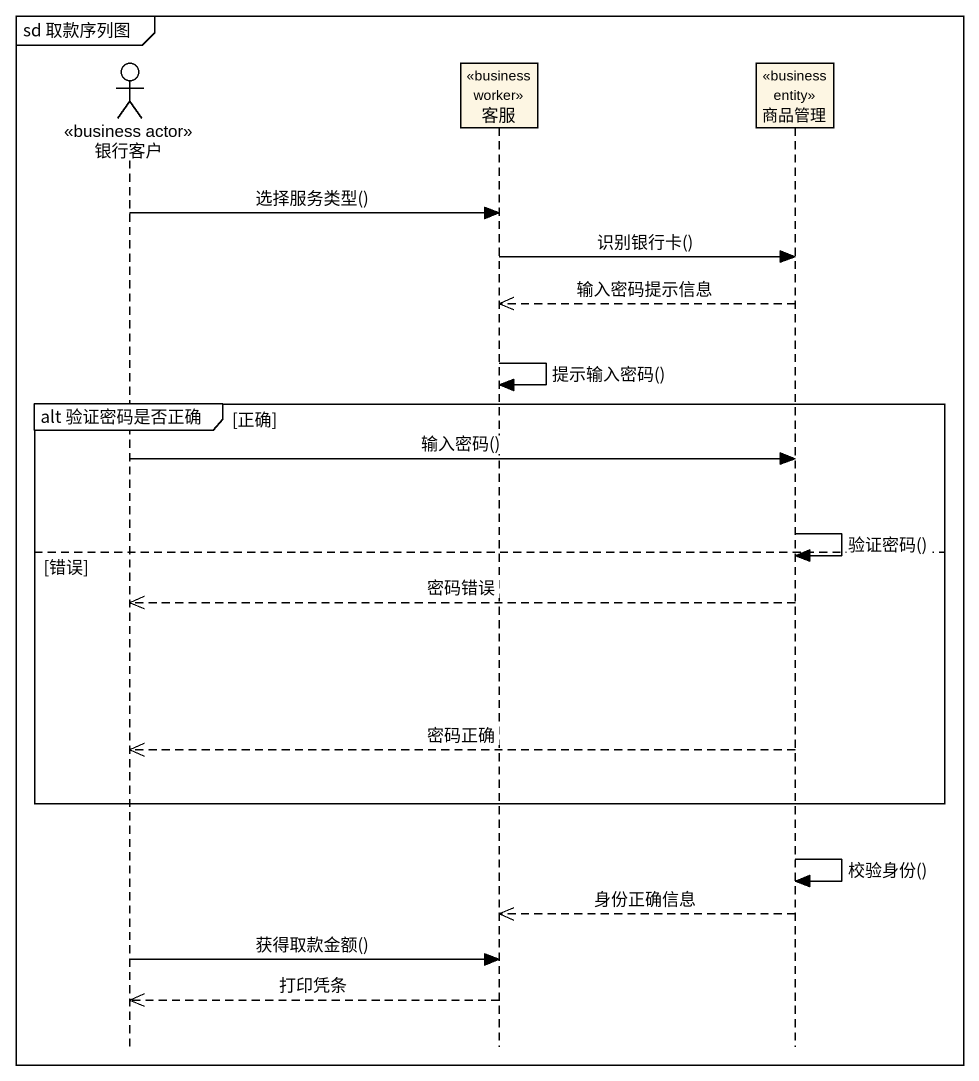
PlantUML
@startuml
mainframe sd 取款序列图
hide footbox
actor 银行客户 <<business actor>>
participant 客服 <<business worker>>
participant 商品管理 <<business entity>>

银行客户 -> 客服 : 选择服务类型()
客服 -> 商品管理 : 识别银行卡()
商品管理 -->> 客服 : 输入密码提示信息
客服 -> 客服 : 提示输入密码()
group alt 验证密码是否正确 [正确]
  银行客户 -> 商品管理 : 输入密码()
  商品管理 -> 商品管理 : 验证密码()
else 错误
  商品管理 -->> 银行客户 : 密码错误
  商品管理 -->> 银行客户 : 密码正确
end
商品管理 -> 商品管理 : 校验身份()
商品管理 -->> 客服 : 身份正确信息
银行客户 -> 客服 : 获得取款金额()
客服 -->> 银行客户 : 打印凭条
@enduml
